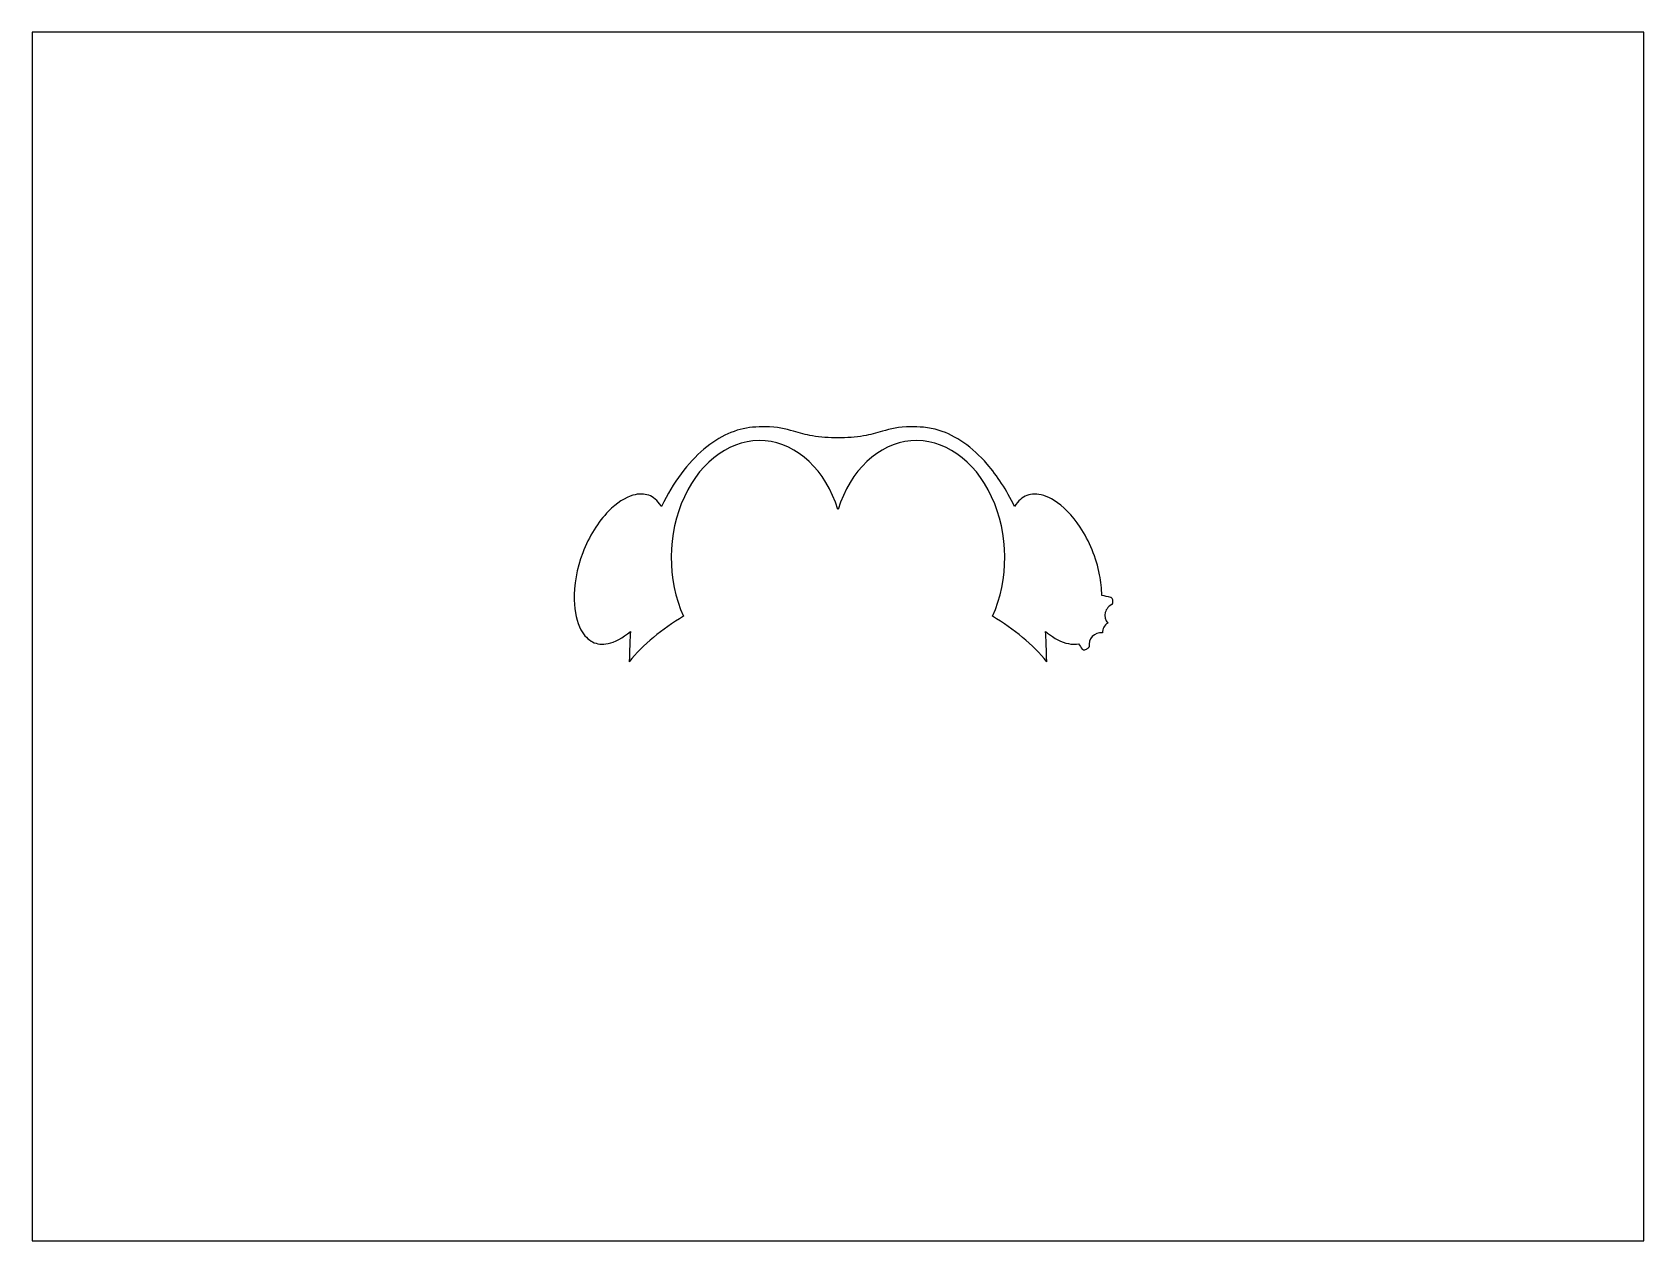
# Model space of a CAD drawing. Header units: millimetres. Extents: x -200 to 200, y -150 to 150.
import ezdxf

# ---------------------------------------------------------------- set-up
doc = ezdxf.new("R2010")
doc.units = ezdxf.units.MM
doc.layers.get('0').update_dxf_attribs({"linetype": 'CONTINUOUS'})

msp = doc.modelspace()

# ---------------------------------------------------------------- linework, layer by layer
msp.add_lwpolyline([(200, -150), (200, 150), (-200, 150), (-200, -150)], close=True)
for centre, start, end in [((69.27, 5.24), 113.4285, 219.3456), ((65.3, -2.07), 83.6034, 189.5288), ((68.63, 0.85), 124.0947, 178.863)]:
    msp.add_arc(centre, 3, start, end)
for centre, major_axis, ratio, start_param, end_param in [((-19.88, 20.13), (0.99, 28.48), 0.754386, 5.150134, 8.439513), ((19.88, 20.13), (-0.99, 28.48), 0.754386, 4.126858, 7.416236), ((0, -27.68), (-60, 0), 0.708333, 5.405582, 5.755949), ((0, -27.68), (-60, 0), 0.708333, 3.668829, 4.019196)]:
    msp.add_ellipse(centre, major_axis=major_axis, ratio=ratio, start_param=start_param, end_param=end_param)
for points, knots in [([(0, 49.32), (0, 49.32), (0, 49.32), (-0.01, 49.32), (-2.2, 49.32), (-4.29, 49.42), (-6.37, 49.78), (-7.98, 50.06), (-9.54, 50.52), (-11.06, 50.95), (-13.05, 51.52), (-15.02, 52.03), (-18.07, 52.06), (-19.01, 52.07), (-20.05, 52.03), (-21.21, 51.93)], [-0.000283, -0.000283, -0.000283, -0.000283, 0, 0, 0, 0.321232, 0.321232, 0.321232, 0.571288, 0.571288, 0.571288, 0.899176, 0.899176, 0.899176, 1, 1, 1, 1]), ([(21.21, 51.93), (20.05, 52.03), (19.01, 52.07), (18.07, 52.06), (15.02, 52.03), (13.05, 51.52), (11.06, 50.95), (9.54, 50.52), (7.98, 50.06), (6.37, 49.78), (4.29, 49.42), (2.2, 49.32), (0.01, 49.32), (0, 49.32), (0, 49.32), (0, 49.32)], [-1, -1, -1, -1, -0.899176, -0.899176, -0.899176, -0.571288, -0.571288, -0.571288, -0.321232, -0.321232, -0.321232, 0, 0, 0, 0.000283, 0.000283, 0.000283, 0.000283]), ([(-21.21, 51.93), (-25.29, 51.58), (-29.41, 49.79), (-33.3, 46.49), (-37.23, 43.17), (-40.88, 38.3), (-43.83, 32.28)], [0.0492813, 0.0492813, 0.0492813, 0.0492813, 0.4589933, 0.4589933, 0.4589933, 0.8716613, 0.8716613, 0.8716613, 0.8716613]), ([(43.83, 32.28), (41.83, 36.34), (39.53, 39.89), (37.03, 42.78), (33.32, 47.06), (29.22, 49.87), (25.12, 51.15), (23.82, 51.56), (22.51, 51.82), (21.21, 51.93)], [-0.8716613, -0.8716613, -0.8716613, -0.8716613, -0.5929854, -0.5929854, -0.5929854, -0.1804679, -0.1804679, -0.1804679, -0.0492813, -0.0492813, -0.0492813, -0.0492813]), ([(-43.83, 32.28), (-43.86, 32.33), (-43.89, 32.38), (-43.93, 32.43), (-44.82, 33.82), (-45.86, 34.64), (-46.99, 35.05), (-48.1, 35.46), (-49.38, 35.5), (-50.91, 35.05), (-52.76, 34.51), (-54.93, 33.17), (-56.97, 31.09), (-59.51, 28.51), (-61.84, 24.8), (-63.37, 20.75), (-64.85, 16.86), (-65.59, 12.68), (-65.49, 9.07), (-65.42, 6.08), (-64.77, 3.5), (-63.79, 1.69), (-62.97, 0.16), (-61.97, -0.81), (-60.9, -1.35), (-59.8, -1.91), (-58.56, -2.08), (-57.05, -1.76), (-55.41, -1.41), (-53.46, -0.41), (-51.54, 1.25)], [2.69917, 2.69917, 2.69917, 2.69917, 2.714264, 2.714264, 2.714264, 3.14098, 3.14098, 3.14098, 3.558003, 3.558003, 3.558003, 4.062601, 4.062601, 4.062601, 4.690006, 4.690006, 4.690006, 5.293214, 5.293214, 5.293214, 5.791691, 5.791691, 5.791691, 6.211504, 6.211504, 6.211504, 6.64097, 6.64097, 6.64097, 7.107988, 7.107988, 7.107988, 7.107988]), ([(65.5, 10.18), (65.46, 11.83), (65.28, 13.57), (64.93, 15.34), (64.11, 19.49), (62.38, 23.73), (60.12, 27.15), (58.19, 30.09), (55.88, 32.41), (53.68, 33.77), (51.87, 34.9), (50.18, 35.39), (48.78, 35.37), (47.42, 35.35), (46.3, 34.93), (45.26, 34), (44.75, 33.56), (44.27, 32.98), (43.83, 32.28)], [1.051212, 1.051212, 1.051212, 1.051212, 1.31845, 1.31845, 1.31845, 1.947661, 1.947661, 1.947661, 2.48789, 2.48789, 2.48789, 2.933903, 2.933903, 2.933903, 3.372354, 3.372354, 3.372354, 3.584016, 3.584016, 3.584016, 3.584016]), ([(67.96, 9.54), (67.96, 9.54), (67.96, 9.54), (67.96, 9.54), (67.93, 9.58), (67.89, 9.61), (67.87, 9.63), (67.84, 9.65), (67.82, 9.66), (67.8, 9.67), (67.77, 9.67), (67.74, 9.68), (67.71, 9.69), (66.97, 9.86), (66.23, 10.02), (65.5, 10.18)], [-0.4425914, -0.4425914, -0.4425914, -0.4425914, -0.4425728, -0.4425728, -0.4425728, -0.3064411, -0.3064411, -0.3064411, -0.1733787, -0.1733787, -0.1733787, -0.0911205, -0.0911205, -0.0911205, 0.2015277, 0.2015277, 0.2015277, 0.2015277]), ([(68.12, 8.05), (68.12, 8.05), (68.12, 8.05), (68.12, 8.05), (68.13, 8.08), (68.16, 8.14), (68.18, 8.25), (68.21, 8.39), (68.23, 8.6), (68.23, 8.72), (68.22, 9.04), (68.18, 9.16), (68.12, 9.29), (68.06, 9.42), (68.01, 9.5), (67.96, 9.54), (67.96, 9.54), (67.96, 9.54), (67.96, 9.54)], [-0.365897, -0.365897, -0.365897, -0.365897, -0.3658923, -0.3658923, -0.3658923, -0.3274696, -0.3274696, -0.3274696, -0.2766918, -0.2766918, -0.2766918, -0.1404495, -0.1404495, -0.1404495, 0, 0, 0, 0.0000104, 0.0000104, 0.0000104, 0.0000104]), ([(68.08, 7.99), (68.08, 8), (68.1, 8.02), (68.12, 8.05), (68.12, 8.05), (68.12, 8.05), (68.12, 8.05)], [-0.05241299, -0.05241299, -0.05241299, -0.05241299, 0, 0, 0, 0.00001261, 0.00001261, 0.00001261, 0.00001261]), ([(51.54, 1.25), (51.86, 0.97), (52.18, 0.71), (52.51, 0.47), (54.39, -0.95), (56.23, -1.7), (57.76, -1.87), (58.45, -1.95), (59.07, -1.92), (59.66, -1.79)], [-0.8248031, -0.8248031, -0.8248031, -0.8248031, -0.746586, -0.746586, -0.746586, -0.2887056, -0.2887056, -0.2887056, -0.0827559, -0.0827559, -0.0827559, -0.0827559]), ([(59.66, -1.79), (59.99, -2.23), (60.31, -2.67), (60.64, -3.11), (60.66, -3.13), (60.68, -3.16), (60.7, -3.17), (60.73, -3.21), (60.76, -3.23), (60.79, -3.25), (60.83, -3.28), (60.87, -3.3), (60.97, -3.32)], [-0.4230744, -0.4230744, -0.4230744, -0.4230744, -0.2600329, -0.2600329, -0.2600329, -0.2145593, -0.2145593, -0.2145593, -0.1396133, -0.1396133, -0.1396133, 0, 0, 0, 0]), ([(60.97, -3.32), (61.02, -3.33), (61.07, -3.34), (61.24, -3.32), (61.41, -3.29), (61.54, -3.24), (61.66, -3.18), (61.83, -3.09), (62.09, -2.89), (62.21, -2.77), (62.33, -2.64), (62.31, -2.64), (62.34, -2.57), (62.34, -2.57), (62.34, -2.57), (62.34, -2.57)], [-0.4205647, -0.4205647, -0.4205647, -0.4205647, -0.363073, -0.363073, -0.363073, -0.3008812, -0.3008812, -0.3008812, -0.2087084, -0.2087084, -0.2087084, -0.1122912, -0.1122912, -0.1122912, -0.10716, -0.10716, -0.10716, -0.10716])]:
    msp.add_open_spline(points, degree=3, knots=knots)
for points in [[(-51.54, 1.25), (-51.66, -0.69), (-51.73, -2.65), (-51.74, -4.61)], [(51.74, -4.61), (51.73, -2.65), (51.66, -0.69), (51.54, 1.25)], [(-51.74, -4.61), (-51.74, -5.17), (-51.78, -5.74), (-51.85, -6.3)], [(51.85, -6.3), (51.78, -5.74), (51.74, -5.17), (51.74, -4.61)]]:
    msp.add_open_spline(points, degree=3)

doc.saveas('drawing.dxf')
